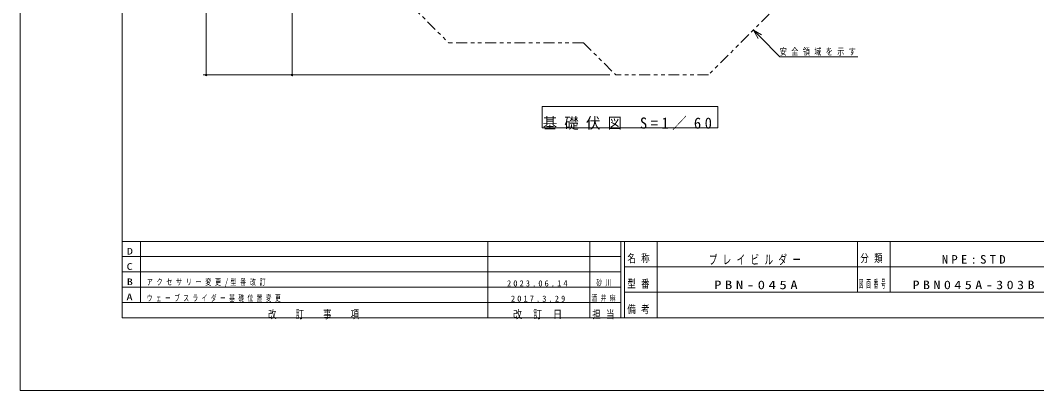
# Model space of a CAD drawing. Units: millimetres on the paper. Extents: x 0 to 420, y -594 to 297.
# Drawn here: x 0 to 279.3, y -594 to -492.3 of the extents above; entities that cross this region are included whole.
import ezdxf
from ezdxf.enums import TextEntityAlignment as Align

# ---------------------------------------------------------------- set-up
doc = ezdxf.new("R2010")
doc.units = ezdxf.units.MM
doc.linetypes.add('USER3', pattern=[8, 3, -1, 1, -1, 1, -1])
for name, color, linetype, lineweight in [('0_2', 7, 'Continuous', 13), ('2D_DIMENSION', 7, 'Continuous', 13), ('2D_OUTLINE', 7, 'USER3', 13), ('FMT', 7, 'Continuous', 13), ('FMT-TXT', 7, 'Continuous', 13), ('TEXT', 7, 'Continuous', 13)]:
    doc.layers.add(name, color=color, linetype=linetype, lineweight=lineweight)
doc.styles.add('ＭＳ ゴシック', font='')
doc.styles.get('ＭＳ ゴシック').set_extended_font_data('MS Gothic')

msp = doc.modelspace()

# ---------------------------------------------------------------- linework, layer by layer
at = {"layer": '0_2'}
for p, q in [((51.057, -507.312), (51.057, -506.896)), ((74.658, -507.312), (74.658, -506.896)), ((143.407, -516.019), (143.407, -521.853)), ((191.621, -516.019), (143.407, -516.019)), ((191.621, -521.853), (191.621, -516.019)), ((143.407, -521.853), (191.621, -521.853))]:
    msp.add_line(p, q, dxfattribs=at)
msp.add_lwpolyline([(0, -297), (420, -297), (420, -594), (0, -594)], close=True, dxfattribs=at)
for centre in [(51.057, -507.312), (74.658, -507.312)]:
    msp.add_circle(centre, 0.208, dxfattribs=at)
at = {"layer": '2D_DIMENSION'}
for p, q in [((51.057, -506.896), (51.057, -360.409)), ((74.658, -446.024), (74.658, -506.896)), ((201.426, -495.013), (203.186, -496.789)), ((201.426, -495.013), (203.662, -496.318)), ((202.71, -497.261), (201.426, -495.013)), ((203.186, -496.789), (208.715, -502.372)), ((208.715, -502.372), (230.079, -502.372)), ((161.932, -507.312), (50.223, -507.312)), ((161.932, -507.312), (73.825, -507.312))]:
    msp.add_line(p, q, dxfattribs=at)
at = {"layer": '2D_OUTLINE'}
for p, q in [((94.929, -475.743), (117.647, -498.461)), ((211.441, -484.937), (189.065, -507.312)), ((154.747, -498.461), (117.647, -498.461)), ((154.747, -498.461), (163.598, -507.312)), ((189.065, -507.312), (163.598, -507.312))]:
    msp.add_line(p, q, dxfattribs=at)
at = {"layer": 'FMT'}
for p, q in [((28, -574), (28, -317)), ((28, -553), (403, -553)), ((33, -553), (33, -569.8)), ((128.5, -553), (128.5, -574)), ((156.5, -553), (156.5, -574)), ((165, -553), (165, -574)), ((166, -553), (166, -574)), ((175, -553), (175, -574)), ((230, -553), (230, -567)), ((239, -553), (239, -567)), ((28, -557.2), (165, -557.2)), ((166, -560), (306, -560)), ((28, -561.4), (165, -561.4)), ((28, -565.6), (165, -565.6)), ((166, -567), (306, -567)), ((28, -569.8), (165, -569.8)), ((403, -574), (28, -574))]:
    msp.add_line(p, q, dxfattribs=at)

# ---------------------------------------------------------------- texts
at = {"layer": '2D_DIMENSION', "insert": (208.681, -502.026), "char_height": 1.833, "attachment_point": 7, "style": 'ＭＳ ゴシック'}
msp.add_mtext('\\T1.64;\\W0.75;安全領域を示す', dxfattribs=at)
at = {"layer": 'FMT-TXT', "style": 'ＭＳ ゴシック'}
for s, width, p in [('D', 1.35, (29.25, -557.183)), ('C', 1.35, (29.19, -561.383)), ('B', 1.35, (29.25, -565.583)), ('A', 1.4, (29.131, -569.783))]:
    msp.add_text(s, height=1.833, dxfattribs=dict(at, width=width)).set_placement(p, align=Align.BOTTOM_LEFT)
at = {"layer": 'FMT-TXT', "attachment_point": 7, "style": 'ＭＳ ゴシック'}
for s, insert, char_height in [('\\T1.64;\\W0.75;名称', (166.8, -559), 2.199), ('\\T1.64;\\W0.65;プレイビルダー', (189.165, -559.533), 2.566), ('\\T1.64;\\W0.75;分類', (230.8, -559), 2.199), ('\\T1.5;\\W1.1;NPE:STD', (253.174, -559.167), 2.346), ('\\T1.62;\\W0.7;アクセサリー変更/型番改訂', (34.755, -565.417), 1.686), ('\\T1.5;2023.06.14', (133.727, -565.417), 1.686), ('\\T1.64;\\W0.65;砂川', (158.266, -565.417), 1.686), ('\\T1.64;\\W0.75;型番', (166.8, -566), 2.199), ('\\T1.5;\\W1.25;PBN-045A', (190.637, -566.167), 2.346), ('\\T1.64;\\W0.4;図面番号', (230.43, -566), 2.199), ('\\T1.5;\\W1.2;PBN045A-303B', (245.151, -566.167), 2.346), ('\\T1.64;\\W0.65;ウェーブスライダー基礎位置変更', (34.755, -569.617), 1.686), ('\\T1.5;2017.3.29', (134.811, -569.617), 1.686), ('\\T1.64;\\W0.65;酒井麻', (156.955, -569.617), 1.686), ('\\T1.64;\\W0.75;改\u3000訂\u3000事\u3000項', (68.05, -574.4), 2.199), ('\\T1.5;\\W0.8;改\\~訂\\~日', (135.4, -574.4), 2.199), ('\\T1.64;\\W0.75;担当', (157.15, -574.4), 2.199), ('\\T1.64;\\W0.75;備考', (166.8, -573), 2.199)]:
    msp.add_mtext(s, dxfattribs=dict(at, insert=insert, char_height=char_height))
at = {"layer": 'TEXT', "insert": (143.545, -522.408), "char_height": 3.055, "attachment_point": 7, "style": 'ＭＳ ゴシック'}
msp.add_mtext('\\T1.5;\\W0.95;基礎伏図\\~S=1／60', dxfattribs=at)

doc.saveas('drawing.dxf')
